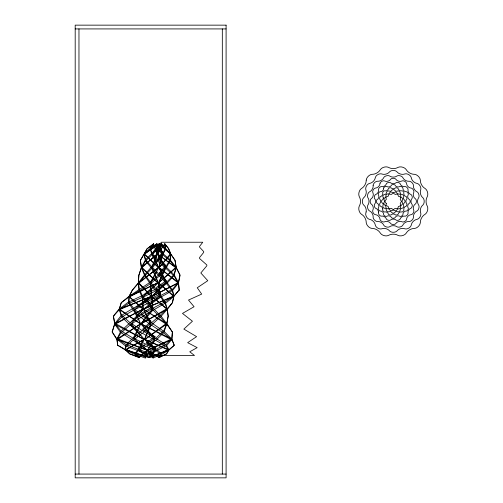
<?xml version="1.0" encoding="UTF-8"?>
<svg xmlns="http://www.w3.org/2000/svg" width="503" height="503" viewBox="0 0 503 503"><rect width="100%" height="100%" fill="white"/><g stroke="black" fill="none" stroke-linecap="round" stroke-linejoin="round"><path stroke-width="0.75" d="M140.589 323.875L140.538 323.41L140.595 323.951M158.476 283.088L160.388 297.21L147.222 303.655L152.749 310.194L141.186 317.512L151.07 325.032L142.538 333.357L155.282 340.242L141.368 324.448L141.154 323.605L152.78 308.125L151.749 296.305L166.424 282.189L155.93 289.131L160.382 295.519L158.495 282.925L165.443 267.734A1.528 0.729 74.7 0 0 165.078 265.559L157.867 254.719A1.22 0.792 86 0 1 157.716 253.191L161.406 243.666L165.204 247.948A1.019 0.767 19.9 0 1 165.342 248.765L163.129 252.625A1.019 0.698 66.5 0 0 163.494 254.097L169.41 259.24A1.019 0.918 -62.7 0 1 169.561 260.516L166.311 266.018A1.019 0.855 -61.8 0 0 166.392 267.244L173.328 273.953A1.019 0.849 -66 0 1 173.252 275.43L166.732 282.064L172.07 289.47L160.702 295.506L164.839 301.875L153.101 308.075L160.042 315.287L151.51 322.807L163.362 331.037L155.829 338.268L165.581 344.423L156.49 349.044L160.771 353.402L153.119 356.929L148.416 353.2L155.691 349.409L155.779 348.919L144.845 339.6L155.792 350.654L149.215 357.47L167.939 350.585L167.832 349.83L145.562 339.776L145.172 339.242L166.386 323.372L144.298 309.659L166.361 324.316L145.191 339.198L145.556 339.739L167.769 349.245L167.939 349.887L149.272 357.457L155.848 349.126L146.323 344.027L155.289 338.192L147.618 349.893L155.32 340.229L146.291 346.265L155.823 350.685L149.102 354.345A1.019 0.553 -11.3 0 0 148.806 355.193L153.119 357.991L160.08 355.017A1.019 0.528 -16.8 0 0 160.576 354.131L156.301 350.893M156.923 244.175L157.854 248.928A1.019 0.71 -17.5 0 1 157.584 249.576L152.491 254.21A1.019 0.817 -7 0 0 152.403 255.241L157.313 260.629A1.019 0.855 -21.9 0 1 157.282 261.692L151.849 268.439L159.244 276.078L150.485 283.862L155.59 291.036L142.544 297.405L158.137 282.963L142.55 295.645L155.597 289.15L150.554 282.101L159.237 274.305L151.843 266.735L158.162 282.868L151.831 268.344L157.175 254.304L156.923 244.175L150.781 248.734A1.019 0.673 -23.1 0 0 150.391 249.532L151.793 254.273A1.019 0.641 -40.9 0 1 151.422 255.203L145.694 260.912L151.648 268.464L144.933 275.826L150.234 283.855L139.3 290.96M168.147 316.104L167.248 308.653L172.422 302.712L173.799 296.122M166.776 324.146L172.34 331.993L171.881 339.865M114.747 323.272L112.175 331.949L116.96 338.909M142.305 295.544L128.906 301.951M166.7 323.58L160.363 315.192L167.078 308.685L165.198 301.762L173.755 295.858L172.391 289.363L178.339 282.479L174.34 275.122A1.019 0.641 -83.6 0 1 174.258 273.953L176.081 267.2L170.479 260.29A1.019 0.503 78.9 0 1 170.127 258.951L170.599 253.852L174.994 260.252L176.169 267.25L179.911 274.921L178.458 282.554L179.2 289.866L178.42 283.107L180.005 275.694A1.019 0.371 72.3 0 0 179.778 274.594L176.232 267.86L174.994 260.29L170.951 254.342L168.681 248.727L164.827 243.823L158.181 253.022A1.22 1.081 -65.7 0 0 158.401 254.694L175.968 267.892L158.923 282.535L175.893 267.275L158.495 254.719A1.22 1.195 32.1 0 1 158.181 253.022L164.827 244.024L168.448 248.369M173.793 296.386L179.2 289.86L179.112 290.162M171.894 339.902L174.189 345.133M165.116 303.567L173.724 296.638M161.406 243.666L158.244 247.79A1.019 0.717 32.2 0 0 158.414 248.746L162.117 252.776A1.019 0.987 -44.3 0 1 162.142 254.078L158.376 258.762A1.019 0.943 -55.6 0 0 158.439 260.133L165.248 266.181A1.019 0.924 -21.3 0 1 165.305 267.433L159.47 274.368L166.449 281.925L158.904 267.483L162.356 254.631A1.528 0.352 86.9 0 0 162.23 252.16L159.187 243.917L152.214 253.235L157.47 248.601A1.019 0.622 -30.5 0 0 157.841 247.834L156.923 243.666L150.781 248.004A1.019 0.742 -15.3 0 0 150.416 248.822L144.191 254.474L145.549 260.906L141.456 267.917L144.776 275.757L138.451 283.39L139.149 290.69L129.145 296.971L128.799 303.221M117.036 339.343L125.945 346.152M158.891 267.414L162.721 254.826L159.187 243.924L152.522 253.826A1.528 0.83 80 0 0 152.591 255.964L158.615 267.458L152.164 253.481L157.118 258.856A1.019 0.918 49.9 0 1 157.225 260.177L151.849 266.603L157.049 254.619A1.22 0.421 -80.4 0 0 157.288 253.317L156.923 243.666M164.827 244.024L165.506 248.658A1.019 0.465 50 0 0 166.04 249.563L170.335 253.745L159.225 243.924L169.844 253.38A1.528 1.427 -39.6 0 1 169.895 255.436L159.13 267.565L177.886 282.114L177.968 283.258L152.164 296.292L177.905 282.799L159.13 267.621L170.354 253.814A1.019 0.503 50.6 0 1 170.831 254.82L170.077 260.409A1.019 0.497 51.7 0 0 170.555 261.459L176.163 267.885L173.975 275.738L178.276 283.321M121.544 315.117L114.904 323.473L120.927 330.961L117.098 338.708L125.876 344.373L125.587 349.289M138.199 349.252L126.41 344.524L132.949 338.06L121.267 330.961L129.969 322.7L121.845 315.155L133.383 308.138M152.101 296.506L166.713 308.987L166.82 309.546L141.865 323.347L166.814 308.71L152.12 296.625M128.774 301.712L129.032 296.5M172.391 332.194L171.825 338.802L174.183 345.014M125.536 349.981L125.951 346.227M158.508 283.019L165.764 268.332L159.47 276.021L166.361 283.51L158.885 267.294M138.551 350.604L149.133 357.47L138.608 349.113L148.077 353.219M128.787 303.296L119.387 309.791L121.544 317.16L114.91 324.378L120.927 332.973L117.048 339.311M167.26 309.571L172.391 302.762M150.435 283.912L151.422 295.99L150.479 282.139L158.621 267.477L150.491 283.805M129.07 296.386L139.155 289.489L138.507 282.711L144.411 275.172A1.019 0.755 79.2 0 0 144.48 273.884L141.5 267.156L145.16 260.34A1.019 0.459 90 0 0 145.266 258.957L144.267 253.82L140.664 259.875A1.019 0.365 -87.3 0 0 140.494 261.019L141.425 267.212L138.853 275.235L138.4 282.761L132.295 290.2L129.026 296.971L121.368 302.592L129.007 296.33L132.239 290.275L138.363 283.384L138.866 275.172L141.387 267.835L140.475 260.843A1.019 0.321 -69 0 1 140.815 259.636L146.989 248.947L153.503 243.823L156.955 253.216A1.22 1.188 -37 0 1 156.565 254.562L141.67 267.206L157.816 282.856L141.626 267.879L156.609 254.562A1.22 1.012 80.9 0 0 156.917 253.122L153.503 244.024L147.524 248.425A1.019 0.327 -41.9 0 0 146.876 249.073L144.292 253.77L150.259 248.319L153.503 243.823M166.776 324.083L168.14 316.312L166.839 323.429L172.233 331.754M156.263 350.78L165.676 346.001L155.804 340.38L163.362 332.936L151.504 325.158L160.017 317.091L153.17 310.181L164.814 303.428L160.803 297.122L172.145 290.74L166.625 283.742L173.812 275.833L165.959 268.432L169.7 261.441A1.019 0.755 36.4 0 0 169.36 260.347L162.846 254.839L165.386 249.482A1.019 0.704 31 0 0 165.21 248.677L161.406 244.175L158.187 248.878A1.019 0.755 16.6 0 0 158.294 249.689L162.721 254.826L158.187 260.567A1.019 0.836 18.8 0 0 158.37 261.661L165.751 268.338L157.766 254.637A1.22 0.553 -79.9 0 1 157.81 253.015L161.406 244.175M173.805 296.776L172.428 302.687M119.305 309.005L128.749 301.806M138.193 350.798L135.54 354.143A1.019 0.472 14.3 0 0 136.194 354.898L145.229 357.991L147.115 350.604L145.229 356.929L136.363 353.829A1.019 0.648 20.5 0 1 135.659 352.76L138.174 349.327M168.719 350.239L161.199 354.64L159.143 357.671L148.316 350.78L159.143 357.249L166.518 353.879L168.656 349.862M121.198 302.869L119.186 309.817M119.299 308.741L121.261 302.731M173.812 296.085L179.055 290.25M166.682 323.649L163.689 331.037L171.611 338.84L166.097 344.442L168.618 349.403M159.143 357.249L161.01 353.414L168.637 349.44M119.268 308.811L114.011 315.324L113.496 316.727L113.942 315.513L119.148 309.873M168.738 350.428L166.625 353.848L159.143 357.671M153.503 244.024L150.454 248.822L151.956 253.204M168.675 349.83L174.044 345.454M178.238 283.371L172.428 290.69L173.78 296.336M145.229 356.929L148.064 353.402M169.039 350.101L174.019 345.517M145.229 357.991L147.807 355.193A1.019 0.509 10.4 0 0 147.31 354.458L138.583 350.698M117.891 345.354L125.643 350.233L129.573 353.823L139.205 357.671L146.474 350.899L146.272 349.843L117.513 338.682L140.016 324.259L140.117 323.567L139.903 324.366L117.501 339.525L146.53 350.031M117.947 345.416L125.555 349.541L129.868 353.949L139.205 357.249L146.536 350.805L146.543 350.069M75.192 28.923L226.092 28.923M75.192 474.078L226.092 474.078M139.205 357.671L135.282 354.653L125.58 350.094M139.205 357.249L135.106 353.458L125.599 349.384M153.119 356.929L147.775 350.698L153.119 357.991M138.187 350.673L126.316 346.146L132.949 340.179L121.248 332.804L129.95 325.032L121.908 317.053L133.345 310.307L129.07 303.372L142.267 297.392L139.312 291.004M128.931 302.07L133.358 308.037M168.511 248.476L170.58 253.826L166.122 248.928A1.019 0.346 54 0 1 165.487 247.841L164.827 243.823M166.141 346.246L168.719 350.113M117.689 345.14L116.973 338.947M142.286 295.443L139.394 289.445L150.278 282.126L145.436 275.393A1.019 0.805 71.9 0 1 145.405 274.009L151.667 266.697L146.166 260.497A1.019 0.912 50.8 0 1 146.14 259.139L151.969 253.261M138.639 349.095L145.669 344.065L133.547 338.261L146.744 349.736L147.127 350.61L146.832 349.893L133.421 340.242L145.719 346.328L138.589 350.516L144.091 339.299M144.751 339.399L144.726 339.418M119.312 309.087L121.531 315.041M165.129 303.598L167.128 309.458L160.356 317.167L166.644 324.341L163.72 332.973L171.63 339.714L166.122 346.196M116.922 339.682L112.188 331.955L114.741 324.322L113.521 316.745L114.747 323.19M144.078 339.223L138.577 349M167.26 309.628L168.147 315.922M116.941 339.732L117.652 345.058M141.154 323.901L155.339 338.205L142.55 330.678L151.095 322.725L141.129 314.834L152.692 308.201L147.121 301.536L160.344 295.506L143.657 309.106L160.237 297.436L160.306 296.959L155.924 290.992L166.361 283.667L151.78 296.286L152.811 310.188L141.142 323.8M222.32 28.923L222.32 474.078M78.965 28.923L78.965 474.078M130.365 324.995L144.009 338.972L130.39 322.8L142.072 330.559L133.484 338.28L133.414 337.708L140.576 324.102L133.44 340.267L142.079 333.344L130.352 325.013L143.116 309.232L142.607 297.38L146.725 303.818L133.911 309.999L151.007 296.757L151.409 295.978L150.988 296.707L133.767 308.163L146.75 301.605L142.55 295.645L143.085 309.257L130.384 322.605L140.746 314.878L133.716 308.414L140.526 323.435L133.723 310.609L133.873 310.043L133.842 310.546L140.765 317.506L130.371 324.963M144.644 338.997L144.694 339.305L151.133 322.731L143.594 309.527L151.12 325.064L144.65 338.94M147.624 350.05L147.763 350.673L147.624 350.05M383.764 203.281L384.135 204.564L385.726 205.784L385.939 207.682L386.801 208.626L388.832 208.908L390.787 210.814L393.315 210.128L395.66 210.845L396.515 210.487L397.577 209.003L399.583 208.726L400.558 207.821L400.809 205.834L402.714 203.878L402.029 201.351L402.746 199.006L402.387 198.151L400.935 197.145L400.627 195.082L399.766 194.133L397.684 193.825L395.779 191.951L393.315 192.636L390.906 191.92L390.077 192.259L388.995 193.762L386.952 194.051L386.04 194.9L385.757 196.931L383.864 198.83L384.537 201.477L383.77 203.237M144.103 309.244L144.304 309.666L144.493 308.723L173.189 296.185L173.409 295.569L159.042 283.359L158.948 282.51L158.954 283.315L173.302 296.091L173.39 296.657L144.48 308.704L144.16 309.301M148.083 350.258L148.322 350.748L148.448 349.717L170.882 339.28L171.146 338.764L141.808 324.272L141.871 323.31L141.94 324.372L171.171 339.575L170.963 340.053L148.083 350.258M142.751 308.993L142.657 309.351L142.751 308.993M144.418 254.43L158.376 267.401L144.562 254.09L144.424 254.38M386.379 203.784L385.927 204.872L386.191 205.589L388.115 206.45L388.668 208.123L389.379 208.638L391.391 208.368L393.283 209.632L395.182 208.368L397.194 208.638L397.898 208.123L398.351 206.551L400.042 205.985L400.614 205.092L400.256 203.325L401.532 201.382L400.269 199.484L400.539 197.472L400.042 196.78L398.42 196.283L397.886 194.623L396.993 194.051L395.276 194.422L393.233 193.133L391.34 194.41L389.379 194.127L388.668 194.642L388.184 196.245L386.524 196.78L385.964 197.635L386.323 199.389L385.141 200.754L385.04 201.577L386.379 203.784M129.422 297.103L142.72 308.804L129.541 296.789L157.804 282.824L129.686 296.041L129.428 297.053M383.361 197.943L382.94 199.446L381.802 200.364A1.05 0.352 90 0 0 381.538 201.382A1.05 0.352 90 0 0 381.802 202.401L383.248 204.073L382.827 206.243A1.05 0.352 60 0 0 383.11 207.255A1.05 0.352 60 0 0 383.846 208.003L385.933 208.732L386.662 210.82A1.05 0.352 30 0 0 387.411 211.556A1.05 0.352 30 0 0 388.423 211.838L390.592 211.423L392.265 212.863A1.05 0.352 0 0 0 393.283 213.134A1.05 0.352 0 0 0 394.302 212.863L395.974 211.423L398.143 211.838A1.05 0.352 -30 0 0 399.156 211.556A1.05 0.352 -30 0 0 399.904 210.82L400.633 208.732L402.721 208.003A1.05 0.352 -60 0 0 403.456 207.255A1.05 0.352 -60 0 0 403.739 206.243L403.324 204.073L404.77 202.401A1.05 0.352 90 0 0 405.034 201.382A1.05 0.352 90 0 0 404.77 200.364L403.324 198.691L403.739 196.522A1.05 0.352 60 0 0 403.456 195.51A1.05 0.352 60 0 0 402.721 194.762L400.69 194.089L399.904 191.945A1.05 0.352 30 0 0 399.156 191.209A1.05 0.352 30 0 0 398.143 190.926L395.974 191.341L394.302 189.895A1.05 0.352 0 0 0 393.283 189.631A1.05 0.352 0 0 0 392.265 189.895L390.592 191.341L388.423 190.926A1.05 0.352 -30 0 0 387.411 191.209A1.05 0.352 -30 0 0 386.662 191.945L385.933 194.032L383.846 194.762A1.05 0.352 -60 0 0 383.11 195.51A1.05 0.352 -60 0 0 382.827 196.522L383.361 197.943M138.652 283.409L150.781 295.795L150.818 296.525L120.091 309.383L119.777 309.861L140.123 323.58L119.959 309.414L119.771 308.892L150.743 296.619L150.768 295.751L138.683 282.673L158.37 267.577L138.652 283.384M378.545 212.021L378.526 213.404A2.1 0.912 45 0 0 379.495 215.171A2.1 0.912 45 0 0 381.261 216.139L382.645 216.12A2.1 0.685 30 0 1 384.424 216.73A2.1 0.685 30 0 1 385.839 217.962L386.511 219.176A2.1 0.912 15 0 0 388.241 220.213A2.1 0.912 15 0 0 390.253 220.176L391.441 219.465A2.1 0.685 0 0 1 393.283 219.107A2.1 0.685 0 0 1 395.125 219.465L396.32 220.176A2.1 0.912 -15 0 0 398.332 220.213A2.1 0.912 -15 0 0 400.055 219.176L400.728 217.962A2.1 0.685 -30 0 1 402.149 216.73A2.1 0.685 -30 0 1 403.922 216.12L405.311 216.139A2.1 0.912 -45 0 0 407.072 215.171A2.1 0.912 -45 0 0 408.046 213.404L408.021 212.021A2.1 0.685 -60 0 1 408.631 210.241A2.1 0.685 -60 0 1 409.863 208.827L411.077 208.154A2.1 0.912 -75 0 0 412.114 206.425A2.1 0.912 -75 0 0 412.076 204.413L411.366 203.225A2.1 0.685 90 0 1 411.008 201.382A2.1 0.685 90 0 1 411.366 199.54L412.076 198.345A2.1 0.912 75 0 0 412.114 196.333A2.1 0.912 75 0 0 411.077 194.611L409.863 193.938A2.1 0.685 60 0 1 408.631 192.517A2.1 0.685 60 0 1 408.021 190.744L408.046 189.354A2.1 0.912 45 0 0 407.072 187.594A2.1 0.912 45 0 0 405.311 186.619L403.922 186.644A2.1 0.685 30 0 1 402.149 186.035A2.1 0.685 30 0 1 400.728 184.802L400.055 183.589A2.1 0.912 15 0 0 398.332 182.551A2.1 0.912 15 0 0 396.32 182.589L395.125 183.299A2.1 0.685 0 0 1 393.283 183.658A2.1 0.685 0 0 1 391.441 183.299L390.253 182.589A2.1 0.912 -15 0 0 388.241 182.551A2.1 0.912 -15 0 0 386.511 183.589L385.839 184.802A2.1 0.685 -30 0 1 384.424 186.035A2.1 0.685 -30 0 1 382.645 186.644L381.261 186.619A2.1 0.912 -45 0 0 379.495 187.594A2.1 0.912 -45 0 0 378.526 189.354L378.545 190.744A2.1 0.685 -60 0 1 377.935 192.517A2.1 0.685 -60 0 1 376.703 193.938L375.49 194.611A2.1 0.912 -75 0 0 374.452 196.333A2.1 0.912 -75 0 0 374.49 198.345L375.2 199.54A2.1 0.685 90 0 1 375.559 201.382A2.1 0.685 90 0 1 375.2 203.225L374.49 204.413A2.1 0.912 75 0 0 374.452 206.425A2.1 0.912 75 0 0 375.49 208.154L376.703 208.827A2.1 0.685 60 0 1 377.935 210.241A2.1 0.685 60 0 1 378.545 212.021M126.24 349.365L126.549 349.837L149.07 357.457L126.335 350.308L126.429 349.604L143.305 339.877L143.55 339.104L115.313 323.448L142.67 309.307L115.357 324.127L115.545 324.712L143.544 339.104L143.305 339.839L126.24 349.334M144.531 253.914L159.111 243.924L144.531 253.914M159.47 272.909L166.424 280.712L155.93 287.697L160.294 294.154L147.109 300.121L152.673 306.792L141.129 313.419L151.095 321.279L142.55 329.251L155.289 336.721L146.342 342.562L155.829 347.699L148.423 351.905L153.119 355.502L194.472 355.502L189.763 351.773L197.163 347.648L187.663 342.656L196.61 336.645L183.859 329.094L192.435 321.228L182.482 313.419L194.07 306.723L188.506 300.058L201.69 294.092L197.264 287.76L207.783 280.693L200.823 272.966L206.651 265.999A1.019 0.924 -21.3 0 0 206.595 264.754L199.792 258.705A1.019 0.943 -55.6 0 1 199.729 257.335L203.495 252.651A1.019 0.987 -44.3 0 0 203.47 251.349L199.76 247.319A1.019 0.717 32.2 0 1 199.597 246.363L202.759 242.239L161.406 242.239L158.244 246.363A1.019 0.717 32.2 0 0 158.414 247.319L162.117 251.349A1.019 0.987 -44.3 0 1 162.142 252.651L158.376 257.335A1.019 0.943 -55.6 0 0 158.439 258.705L165.248 264.754A1.019 0.924 -21.3 0 1 165.305 265.999L159.482 272.859M143.619 309.477L143.707 309.1L143.581 309.49M373.157 185.318L373.119 186.663A3.276 1.264 -60 0 1 370.453 191.278L369.309 191.983A3.276 1.698 -75 0 0 367.718 194.529A3.276 1.698 -75 0 0 367.825 197.534L368.46 198.716A3.276 1.264 90 0 1 368.46 204.048L367.825 205.23A3.276 1.698 75 0 0 367.718 208.229A3.276 1.698 75 0 0 369.309 210.782L370.453 211.486A3.276 1.264 60 0 1 373.119 216.101L373.157 217.441A3.276 1.698 45 0 0 374.572 220.094A3.276 1.698 45 0 0 377.225 221.509L378.564 221.546A3.276 1.264 30 0 1 383.179 224.212L383.883 225.357A3.276 1.698 15 0 0 386.436 226.947A3.276 1.698 15 0 0 389.435 226.84L390.617 226.205A3.276 1.264 0 0 1 395.949 226.205L397.131 226.84A3.276 1.698 -15 0 0 400.137 226.947A3.276 1.698 -15 0 0 402.683 225.357L403.387 224.212A3.276 1.264 -30 0 1 408.002 221.546L409.348 221.509A3.276 1.698 -45 0 0 412.001 220.094A3.276 1.698 -45 0 0 413.409 217.441L413.447 216.101A3.276 1.264 -60 0 1 416.113 211.486L417.257 210.782A3.276 1.698 -75 0 0 418.848 208.229A3.276 1.698 -75 0 0 418.741 205.23L418.106 204.048A3.276 1.264 90 0 1 418.106 198.716L418.741 197.534A3.276 1.698 75 0 0 418.848 194.529A3.276 1.698 75 0 0 417.257 191.983L416.113 191.278A3.276 1.264 60 0 1 413.447 186.663L413.409 185.318A3.276 1.698 45 0 0 412.001 182.664A3.276 1.698 45 0 0 409.348 181.256L408.002 181.218A3.276 1.264 30 0 1 403.387 178.552L402.683 177.408A3.276 1.698 15 0 0 400.137 175.817A3.276 1.698 15 0 0 397.131 175.924L395.949 176.559A3.276 1.264 0 0 1 390.617 176.559L389.435 175.924A3.276 1.698 -15 0 0 386.436 175.817A3.276 1.698 -15 0 0 383.883 177.408L383.179 178.552A3.276 1.264 -30 0 1 378.564 181.218L377.225 181.256A3.276 1.698 -45 0 0 374.572 182.664A3.276 1.698 -45 0 0 373.157 185.318M382.758 208.896L382.701 210.147A1.346 0.459 45 0 0 383.38 211.285A1.346 0.459 45 0 0 384.518 211.964L385.77 211.908A1.346 0.346 30 0 1 386.958 212.341A1.346 0.346 30 0 1 387.926 213.153L388.505 214.265A1.346 0.459 15 0 0 389.662 214.907A1.346 0.459 15 0 0 390.982 214.932L392.038 214.253A1.346 0.346 0 0 1 393.283 214.039A1.346 0.346 0 0 1 394.528 214.253L395.584 214.932A1.346 0.459 -15 0 0 396.911 214.907A1.346 0.459 -15 0 0 398.062 214.265L398.64 213.153A1.346 0.346 -30 0 1 399.608 212.341A1.346 0.346 -30 0 1 400.797 211.908L402.054 211.964A1.346 0.459 -45 0 0 403.186 211.285A1.346 0.459 -45 0 0 403.865 210.147L403.808 208.896A1.346 0.346 -60 0 1 404.242 207.708A1.346 0.346 -60 0 1 405.053 206.739L406.166 206.161A1.346 0.459 -75 0 0 406.814 205.004A1.346 0.459 -75 0 0 406.833 203.684L406.154 202.627A1.346 0.346 90 0 1 405.94 201.382A1.346 0.346 90 0 1 406.154 200.137L406.833 199.081A1.346 0.459 75 0 0 406.814 197.754A1.346 0.459 75 0 0 406.166 196.604L405.053 196.025A1.346 0.346 60 0 1 404.242 195.057A1.346 0.346 60 0 1 403.808 193.869L403.865 192.611A1.346 0.459 45 0 0 403.186 191.48A1.346 0.459 45 0 0 402.054 190.8L400.797 190.857A1.346 0.346 30 0 1 399.608 190.423A1.346 0.346 30 0 1 398.64 189.612L398.062 188.499A1.346 0.459 15 0 0 396.911 187.852A1.346 0.459 15 0 0 395.584 187.833L394.528 188.512A1.346 0.346 0 0 1 393.283 188.726A1.346 0.346 0 0 1 392.038 188.512L390.982 187.833A1.346 0.459 -15 0 0 389.662 187.852A1.346 0.459 -15 0 0 388.505 188.499L387.926 189.612A1.346 0.346 -30 0 1 386.958 190.423A1.346 0.346 -30 0 1 385.77 190.857L384.518 190.8A1.346 0.459 -45 0 0 383.38 191.48A1.346 0.459 -45 0 0 382.701 192.611L382.758 193.869A1.346 0.346 -60 0 1 382.324 195.057A1.346 0.346 -60 0 1 381.513 196.025L380.4 196.604A1.346 0.459 -75 0 0 379.759 197.754A1.346 0.459 -75 0 0 379.734 199.081L380.413 200.137A1.346 0.346 90 0 1 380.626 201.382A1.346 0.346 90 0 1 380.413 202.627L379.734 203.684A1.346 0.459 75 0 0 379.759 205.004A1.346 0.459 75 0 0 380.4 206.161L381.513 206.739A1.346 0.346 60 0 1 382.324 207.708A1.346 0.346 60 0 1 382.758 208.896M366.222 180.124L366.14 181.332A5.162 2.326 -60 0 1 362.349 187.902L361.343 188.575A4.992 3.005 -75 0 0 359.217 196.497L359.752 197.591A5.162 2.326 90 0 1 359.752 205.174L359.217 206.261A4.992 3.005 75 0 0 361.343 214.184L362.349 214.863A5.162 2.326 60 0 1 366.14 221.433L366.222 222.64A4.992 3.005 45 0 0 372.025 228.444L373.232 228.525A5.162 2.326 30 0 1 379.803 232.317L380.482 233.323A4.992 3.005 15 0 0 388.404 235.448L389.492 234.914A5.162 2.326 0 0 1 397.074 234.914L398.169 235.448A4.992 3.005 -15 0 0 406.091 233.323L406.77 232.317A5.162 2.326 -30 0 1 413.334 228.525L414.541 228.444A4.992 3.005 -45 0 0 420.345 222.64L420.426 221.433A5.162 2.326 -60 0 1 424.224 214.863L425.224 214.184A4.992 3.005 -75 0 0 427.349 206.261L426.821 205.174A5.162 2.326 90 0 1 426.821 197.591L427.349 196.497A4.992 3.005 75 0 0 425.224 188.575L424.224 187.902A5.162 2.326 60 0 1 420.426 181.332L420.345 180.124A4.992 3.005 45 0 0 414.541 174.321L413.334 174.239A5.162 2.326 30 0 1 406.77 170.442L406.091 169.442A4.992 3.005 15 0 0 398.169 167.317L397.074 167.845A5.162 2.326 0 0 1 389.492 167.845L388.404 167.317A4.992 3.005 -15 0 0 380.482 169.442L379.803 170.442A5.162 2.326 -30 0 1 373.232 174.239L372.025 174.321A4.992 3.005 -45 0 0 366.222 180.124M383.707 187.996L383.468 189.398A1.698 0.566 -45 0 1 382.613 190.712A1.698 0.566 -45 0 1 381.299 191.568L379.897 191.806A1.698 0.723 -60 0 0 378.684 192.951A1.698 0.723 -60 0 0 378.3 194.579L378.79 195.912A1.698 0.566 -75 0 1 378.702 197.478A1.698 0.566 -75 0 1 377.998 198.874L376.904 199.785A1.698 0.723 90 0 0 376.426 201.382A1.698 0.723 90 0 0 376.904 202.979L377.998 203.891A1.698 0.566 75 0 1 378.702 205.287A1.698 0.566 75 0 1 378.79 206.852L378.3 208.185A1.698 0.723 60 0 0 378.684 209.814A1.698 0.723 60 0 0 379.897 210.958L381.299 211.197A1.698 0.566 45 0 1 382.613 212.052A1.698 0.566 45 0 1 383.468 213.366L383.707 214.768A1.698 0.723 30 0 0 384.852 215.982A1.698 0.723 30 0 0 386.48 216.365L387.813 215.875A1.698 0.566 15 0 1 389.379 215.963A1.698 0.566 15 0 1 390.774 216.674L391.686 217.761A1.698 0.723 0 0 0 393.283 218.239A1.698 0.723 0 0 0 394.886 217.761L395.792 216.674A1.698 0.566 -15 0 1 397.188 215.963A1.698 0.566 -15 0 1 398.753 215.875L400.086 216.365A1.698 0.723 -30 0 0 401.715 215.982A1.698 0.723 -30 0 0 402.859 214.768L403.098 213.366A1.698 0.566 -45 0 1 403.959 212.052A1.698 0.566 -45 0 1 405.273 211.197L406.669 210.958A1.698 0.723 -60 0 0 407.883 209.814A1.698 0.723 -60 0 0 408.266 208.185L407.776 206.852A1.698 0.566 -75 0 1 407.864 205.287A1.698 0.566 -75 0 1 408.574 203.891L409.662 202.979A1.698 0.723 90 0 0 410.146 201.382A1.698 0.723 90 0 0 409.662 199.785L408.574 198.874A1.698 0.566 75 0 1 407.864 197.478A1.698 0.566 75 0 1 407.776 195.912L408.266 194.579A1.698 0.723 60 0 0 407.883 192.951A1.698 0.723 60 0 0 406.669 191.806L405.273 191.568A1.698 0.566 45 0 1 403.959 190.712A1.698 0.566 45 0 1 403.098 189.398L402.859 187.996A1.698 0.723 30 0 0 401.715 186.783A1.698 0.723 30 0 0 400.086 186.399L398.753 186.89A1.698 0.566 15 0 1 397.188 186.802A1.698 0.566 15 0 1 395.792 186.091L394.886 185.003A1.698 0.723 0 0 0 393.283 184.519A1.698 0.723 0 0 0 391.686 185.003L390.774 186.091A1.698 0.566 -15 0 1 389.379 186.802A1.698 0.566 -15 0 1 387.813 186.89L386.48 186.399A1.698 0.723 -30 0 0 384.852 186.783A1.698 0.723 -30 0 0 383.707 187.996M380.054 183.243L379.734 184.67A2.634 1.044 -45 0 1 376.571 187.826L375.144 188.153A2.634 1.346 -60 0 0 373.283 189.832A2.634 1.346 -60 0 0 372.761 192.284L373.188 193.686A2.634 1.044 -75 0 1 372.038 198L370.956 198.999A2.634 1.346 90 0 0 370.189 201.382A2.634 1.346 90 0 0 370.956 203.765L372.038 204.765A2.634 1.044 75 0 1 373.188 209.078L372.761 210.48A2.634 1.346 60 0 0 373.283 212.926A2.634 1.346 60 0 0 375.144 214.611L376.571 214.932A2.634 1.044 45 0 1 379.734 218.095L380.054 219.522A2.634 1.346 30 0 0 381.739 221.383A2.634 1.346 30 0 0 384.185 221.911L385.587 221.477A2.634 1.044 15 0 1 389.9 222.628L390.9 223.709A2.634 1.346 0 0 0 393.283 224.476A2.634 1.346 0 0 0 395.666 223.709L396.666 222.628A2.634 1.044 -15 0 1 400.979 221.477L402.381 221.911A2.634 1.346 -30 0 0 404.833 221.383A2.634 1.346 -30 0 0 406.512 219.522L406.839 218.095A2.634 1.044 -45 0 1 409.995 214.932L411.423 214.611A2.634 1.346 -60 0 0 413.284 212.926A2.634 1.346 -60 0 0 413.812 210.48L413.378 209.078A2.634 1.044 -75 0 1 414.535 204.765L415.61 203.765A2.634 1.346 90 0 0 416.377 201.382A2.634 1.346 90 0 0 415.61 198.999L414.535 198A2.634 1.044 75 0 1 413.378 193.686L413.812 192.284A2.634 1.346 60 0 0 413.284 189.832A2.634 1.346 60 0 0 411.423 188.153L409.995 187.826A2.634 1.044 45 0 1 406.839 184.67L406.512 183.243A2.634 1.346 30 0 0 404.833 181.382A2.634 1.346 30 0 0 402.381 180.854L400.979 181.287A2.634 1.044 15 0 1 396.666 180.131L395.666 179.055A2.634 1.346 0 0 0 393.283 178.288A2.634 1.346 0 0 0 390.9 179.055L389.9 180.131A2.634 1.044 -15 0 1 385.587 181.287L384.185 180.854A2.634 1.346 -30 0 0 381.739 181.382A2.634 1.346 -30 0 0 380.054 183.243M366.127 211.914L365.775 213.259A4.043 2.402 60 0 0 369.24 219.27L370.585 219.635A4.043 1.867 45 0 1 375.031 224.08L375.401 225.426A4.043 2.402 30 0 0 381.406 228.89L382.752 228.538A4.043 1.867 15 0 1 388.825 230.167L389.819 231.147A4.043 2.402 0 0 0 396.754 231.147L397.741 230.167A4.043 1.867 -15 0 1 403.815 228.538L405.16 228.89A4.043 2.402 -30 0 0 411.171 225.426L411.536 224.08A4.043 1.867 -45 0 1 415.981 219.635L417.327 219.27A4.043 2.402 -60 0 0 420.797 213.259L420.439 211.914A4.043 1.867 -75 0 1 422.067 205.84L423.048 204.853A4.043 2.402 90 0 0 423.048 197.912L422.067 196.924A4.043 1.867 75 0 1 420.439 190.851L420.797 189.505A4.043 2.402 60 0 0 417.327 183.494L415.981 183.13A4.043 1.867 45 0 1 411.536 178.684L411.171 177.339A4.043 2.402 30 0 0 405.16 173.875L403.815 174.227A4.043 1.867 15 0 1 397.741 172.598L396.754 171.617A4.043 2.402 0 0 0 389.819 171.617L388.825 172.598A4.043 1.867 -15 0 1 382.752 174.227L381.406 173.875A4.043 2.402 -30 0 0 375.401 177.339L375.031 178.684A4.043 1.867 -45 0 1 370.585 183.13L369.24 183.494A4.043 2.402 -60 0 0 365.775 189.505L366.127 190.851A4.043 1.867 -75 0 1 364.499 196.924L363.518 197.912A4.043 2.402 90 0 0 363.518 204.853L364.499 205.84A4.043 1.867 75 0 1 366.127 211.914M226.092 25.15L75.192 25.15L75.192 477.85L226.092 477.85L226.092 25.15"/></g></svg>
